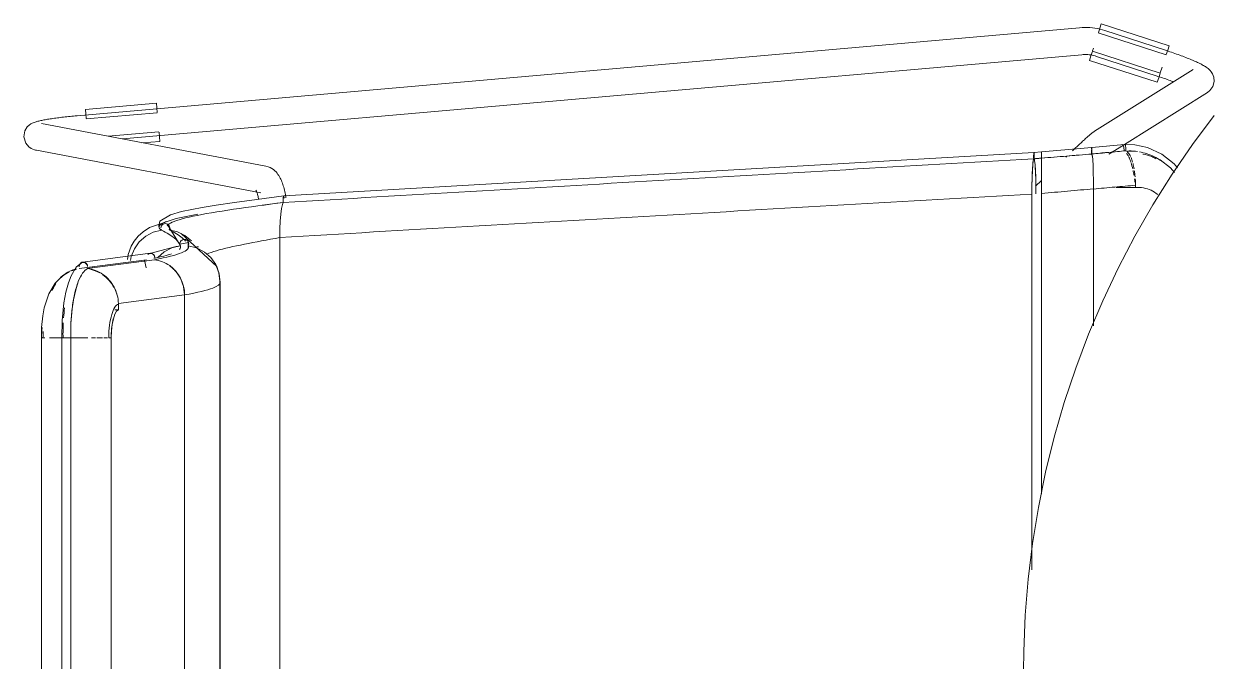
# Model space of a CAD drawing. Header units: millimetres. Extents: x 155927 to 295199, y -4084 to 97293.
# Drawn here: x 226621 to 227148, y 31112 to 31394 of the extents above; entities that cross this region are included whole.
import ezdxf

# ---------------------------------------------------------------- set-up
doc = ezdxf.new("R2010")
doc.units = ezdxf.units.MM
doc.header["$MEASUREMENT"] = 0
doc.layers.add('I-FURN', color=8, linetype='CONTINUOUS', lineweight=9)

msp = doc.modelspace()

# ---------------------------------------------------------------- linework, layer by layer
at = {"layer": 'I-FURN'}
for p, q in [((227097.11, 31391.97), (227097.74, 31393.93)), ((227097.74, 31393.93), (227127.74, 31384.24)), ((227088.05, 31392.21), (226644.73, 31353.26)), ((227088.1, 31392.22), (227088.05, 31392.21)), ((227089.24, 31392.29), (227088.1, 31392.22)), ((227090.38, 31392.32), (227089.24, 31392.29)), ((227091.52, 31392.31), (227090.38, 31392.32)), ((227092.66, 31392.25), (227091.52, 31392.31)), ((227093.8, 31392.14), (227092.66, 31392.25)), ((227094.93, 31391.99), (227093.8, 31392.14)), ((227096.06, 31391.79), (227094.93, 31391.99)), ((227097.17, 31391.55), (227096.06, 31391.79)), ((227096.43, 31389.88), (227126.44, 31380.2)), ((227096.47, 31390), (227097.11, 31391.97)), ((227098.28, 31391.26), (227097.17, 31391.55)), ((227099.37, 31390.93), (227098.28, 31391.26)), ((227126.19, 31382.21), (227099.37, 31390.93)), ((227093.86, 31381.91), (227094.23, 31383.08)), ((227126.64, 31382.07), (227126.19, 31382.21)), ((227127.11, 31382.29), (227126.48, 31380.31)), ((227127.74, 31384.24), (227127.11, 31382.29)), ((226664.75, 31342.98), (227089.1, 31380.26)), ((227089.1, 31380.26), (227089.76, 31380.31)), ((227089.76, 31380.31), (227090.43, 31380.32)), ((227090.43, 31380.32), (227091.09, 31380.32)), ((227091.09, 31380.32), (227091.75, 31380.28)), ((227091.75, 31380.28), (227092.41, 31380.22)), ((227092.41, 31380.22), (227093.06, 31380.13)), ((227092.52, 31377.77), (227093.15, 31379.72)), ((227092.52, 31377.77), (227122.53, 31368.08)), ((227093.06, 31380.13), (227093.72, 31380.02)), ((227093.15, 31379.72), (227093.79, 31381.7)), ((227093.72, 31380.02), (227094.36, 31379.88)), ((227123.83, 31372.13), (227093.83, 31381.81)), ((227094.36, 31379.88), (227095.01, 31379.71)), ((227095.01, 31379.71), (227095.64, 31379.52)), ((227095.64, 31379.52), (227095.66, 31379.52)), ((227095.66, 31379.52), (227122.48, 31370.8)), ((227127.38, 31381.82), (227126.64, 31382.07)), ((227128.12, 31381.58), (227127.38, 31381.82)), ((227128.85, 31381.33), (227128.12, 31381.58)), ((227129.58, 31381.08), (227128.85, 31381.33)), ((227130.3, 31380.82), (227129.58, 31381.08)), ((227131.02, 31380.57), (227130.3, 31380.82)), ((227131.73, 31380.32), (227131.02, 31380.57)), ((227132.42, 31380.06), (227131.73, 31380.32)), ((227133.11, 31379.81), (227132.42, 31380.06)), ((227133.79, 31379.55), (227133.11, 31379.81)), ((227134.46, 31379.3), (227133.79, 31379.55)), ((227135.11, 31379.04), (227134.46, 31379.3)), ((227135.75, 31378.79), (227135.11, 31379.04)), ((227136.38, 31378.54), (227135.75, 31378.79)), ((227136.99, 31378.29), (227136.38, 31378.54)), ((227137.58, 31378.04), (227136.99, 31378.29)), ((227138.16, 31377.8), (227137.58, 31378.04)), ((227138.72, 31377.56), (227138.16, 31377.8)), ((227139.27, 31377.32), (227138.72, 31377.56)), ((227139.79, 31377.08), (227139.27, 31377.32)), ((227140.3, 31376.84), (227139.79, 31377.08)), ((227140.8, 31376.61), (227140.3, 31376.84)), ((227138.34, 31373.73), (227094.76, 31346.42)), ((227123.79, 31372.01), (227123.16, 31370.04)), ((227123.86, 31372.22), (227124.66, 31374.7)), ((227141.27, 31376.38), (227140.8, 31376.61)), ((227141.73, 31376.15), (227141.27, 31376.38)), ((227142.17, 31375.92), (227141.73, 31376.15)), ((227142.59, 31375.69), (227142.17, 31375.92)), ((227143, 31375.46), (227142.59, 31375.69)), ((227143.4, 31375.23), (227143, 31375.46)), ((227143.79, 31374.98), (227143.4, 31375.23)), ((227144.18, 31374.73), (227143.79, 31374.98)), ((227144.57, 31374.45), (227144.18, 31374.73)), ((227144.97, 31374.14), (227144.57, 31374.45)), ((227145.4, 31373.77), (227144.97, 31374.14)), ((227145.86, 31373.31), (227145.4, 31373.77)), ((227146.38, 31372.68), (227145.86, 31373.31)), ((227146.95, 31371.76), (227146.38, 31372.68)), ((227147.47, 31370.38), (227146.95, 31371.76)), ((227122.81, 31370.69), (227122.48, 31370.8)), ((227123.16, 31370.04), (227122.53, 31368.08)), ((227123.5, 31370.47), (227122.81, 31370.69)), ((227124.19, 31370.24), (227123.5, 31370.47)), ((227124.87, 31370), (227124.19, 31370.24)), ((227125.55, 31369.77), (227124.87, 31370)), ((227126.23, 31369.54), (227125.55, 31369.77)), ((227126.89, 31369.3), (227126.23, 31369.54)), ((227127.55, 31369.06), (227126.89, 31369.3)), ((227128.2, 31368.83), (227127.55, 31369.06)), ((227128.83, 31368.59), (227128.2, 31368.83)), ((227129.46, 31368.36), (227128.83, 31368.59)), ((227147.06, 31366.18), (227147.65, 31368.41)), ((227147.65, 31368.41), (227147.47, 31370.38)), ((227107.95, 31340.52), (227144.71, 31363.56)), ((227145.83, 31364.45), (227144.71, 31363.56)), ((227145.83, 31364.45), (227147.06, 31366.18)), ((226648.34, 31356.08), (226679.75, 31358.84)), ((226648.52, 31354.04), (226648.34, 31356.08)), ((226679.75, 31358.84), (226679.93, 31356.8)), ((226679.93, 31356.8), (226680.11, 31354.73)), ((226626.06, 31350.46), (226626.46, 31350.59)), ((226626.46, 31350.59), (226626.85, 31350.7)), ((226626.85, 31350.7), (226627.25, 31350.81)), ((226627.25, 31350.81), (226627.67, 31350.91)), ((226627.67, 31350.91), (226628.09, 31351.01)), ((226628.09, 31351.01), (226628.54, 31351.11)), ((226628.54, 31351.11), (226629, 31351.21)), ((226629, 31351.21), (226629.47, 31351.3)), ((226629.47, 31351.3), (226629.97, 31351.4)), ((226629.97, 31351.4), (226630.48, 31351.49)), ((226630.48, 31351.49), (226631.02, 31351.59)), ((226631.02, 31351.59), (226631.57, 31351.68)), ((226631.57, 31351.68), (226632.14, 31351.77)), ((226632.14, 31351.77), (226632.72, 31351.86)), ((226632.72, 31351.86), (226633.33, 31351.95)), ((226633.33, 31351.95), (226633.94, 31352.05)), ((226633.94, 31352.05), (226634.58, 31352.13)), ((226634.58, 31352.13), (226635.23, 31352.22)), ((226635.23, 31352.22), (226635.89, 31352.31)), ((226635.89, 31352.31), (226636.57, 31352.4)), ((226636.57, 31352.4), (226637.25, 31352.48)), ((226637.25, 31352.48), (226637.95, 31352.57)), ((226637.95, 31352.57), (226638.66, 31352.65)), ((226638.66, 31352.65), (226639.38, 31352.73)), ((226639.38, 31352.73), (226640.11, 31352.81)), ((226640.11, 31352.81), (226640.84, 31352.89)), ((226640.84, 31352.89), (226641.58, 31352.97)), ((226641.58, 31352.97), (226642.32, 31353.04)), ((226642.32, 31353.04), (226643.07, 31353.11)), ((226643.07, 31353.11), (226643.82, 31353.18)), ((226643.82, 31353.18), (226644.57, 31353.25)), ((226644.57, 31353.25), (226644.73, 31353.26)), ((226648.7, 31351.97), (226648.52, 31354.04)), ((226648.71, 31351.85), (226680.12, 31354.61)), ((227147.73, 31353.41), (227138.16, 31340.6)), ((226621.06, 31343.88), (226621.54, 31346.64)), ((226621.54, 31346.64), (226622.58, 31348.3)), ((226622.58, 31348.3), (226623.49, 31349.15)), ((226623.49, 31349.15), (226624.19, 31349.63)), ((226624.19, 31349.63), (226624.75, 31349.93)), ((226624.75, 31349.93), (226625.23, 31350.15)), ((226625.23, 31350.15), (226625.66, 31350.32)), ((226625.66, 31350.32), (226626.06, 31350.46)), ((226728.17, 31330.97), (226628.88, 31349.79)), ((226680.86, 31346.16), (226658.38, 31344.18)), ((226680.87, 31346.04), (226681.06, 31343.97)), ((227093.27, 31345.3), (227093.03, 31345.1)), ((227093.5, 31345.49), (227093.27, 31345.3)), ((227093.72, 31345.67), (227093.5, 31345.49)), ((227093.95, 31345.85), (227093.72, 31345.67)), ((227094.18, 31346.02), (227093.95, 31345.85)), ((227094.43, 31346.21), (227094.18, 31346.02)), ((227094.76, 31346.42), (227094.43, 31346.21)), ((226621.89, 31341.13), (226621.06, 31343.88)), ((226621.89, 31341.13), (226623.21, 31339.55)), ((226673.34, 31341.23), (226681.24, 31341.93)), ((226681.06, 31343.97), (226681.24, 31341.93)), ((227087.37, 31340), (227086.91, 31339.57)), ((227087.81, 31340.41), (227087.37, 31340)), ((227088.25, 31340.81), (227087.81, 31340.41)), ((227088.67, 31341.2), (227088.25, 31340.81)), ((227089.08, 31341.58), (227088.67, 31341.2)), ((227089.49, 31341.95), (227089.08, 31341.58)), ((227089.88, 31342.31), (227089.49, 31341.95)), ((227090.25, 31342.65), (227089.88, 31342.31)), ((227090.62, 31342.98), (227090.25, 31342.65)), ((227090.97, 31343.3), (227090.62, 31342.98)), ((227091.31, 31343.6), (227090.97, 31343.3)), ((227091.63, 31343.89), (227091.31, 31343.6)), ((227091.94, 31344.16), (227091.63, 31343.89)), ((227092.23, 31344.42), (227091.94, 31344.16)), ((227092.51, 31344.66), (227092.23, 31344.42)), ((227092.78, 31344.89), (227092.51, 31344.66)), ((227093.03, 31345.1), (227092.78, 31344.89)), ((227093.49, 31339.17), (227107.98, 31340.59)), ((227101.13, 31336.25), (227107.57, 31340.29)), ((227112.55, 31340.38), (227107.09, 31340.47)), ((227118.2, 31339.17), (227112.55, 31340.38)), ((227138.16, 31340.6), (227129.1, 31327.41)), ((226623.21, 31339.55), (226624.29, 31338.81)), ((226624.29, 31338.81), (226625.1, 31338.43)), ((226625.1, 31338.43), (226625.72, 31338.22)), ((226625.72, 31338.22), (226626.23, 31338.08)), ((226626.23, 31338.08), (226626.65, 31337.99)), ((226626.65, 31337.99), (226725.94, 31319.18)), ((226736.02, 31317.78), (227067.93, 31337.07)), ((227067.83, 31336.14), (227067.82, 31335.69)), ((227067.82, 31335.69), (227067.82, 31335.2)), ((227067.82, 31335.2), (227067.82, 31334.7)), ((227067.82, 31334.7), (227067.83, 31334.23)), ((227067.85, 31336.52), (227067.83, 31336.14)), ((227067.88, 31336.81), (227067.85, 31336.52)), ((227067.9, 31337), (227067.88, 31336.81)), ((227067.93, 31337.07), (227067.9, 31337)), ((227071.29, 31337.34), (227067.93, 31337.07)), ((227067.96, 31337), (227067.93, 31337.07)), ((227067.98, 31336.81), (227067.96, 31337)), ((227068.01, 31336.52), (227067.98, 31336.81)), ((227068.02, 31336.13), (227068.01, 31336.52)), ((227068.04, 31335.68), (227068.02, 31336.13)), ((227068.03, 31334.23), (227068.04, 31334.69)), ((227068.04, 31335.19), (227068.04, 31335.68)), ((227068.04, 31334.69), (227068.04, 31335.19)), ((227071.29, 31337.28), (227071.28, 31337.09)), ((227071.28, 31337.08), (227071.29, 31337.27)), ((227071.28, 31337.09), (227071.28, 31336.79)), ((227071.28, 31336.79), (227071.28, 31337.08)), ((227071.28, 31336.41), (227071.28, 31336.79)), ((227071.28, 31336.79), (227071.28, 31336.41)), ((227071.28, 31335.95), (227071.28, 31336.41)), ((227071.28, 31336.41), (227071.28, 31335.96)), ((227071.28, 31335.96), (227071.28, 31335.47)), ((227071.28, 31335.46), (227071.28, 31335.95)), ((227071.28, 31335.47), (227071.28, 31334.97)), ((227071.28, 31334.97), (227071.28, 31335.46)), ((227071.28, 31334.5), (227071.28, 31334.97)), ((227071.28, 31334.97), (227071.28, 31334.5)), ((227071.29, 31337.34), (227093.49, 31339.17)), ((227071.29, 31337.27), (227071.29, 31337.34)), ((227071.29, 31337.34), (227071.29, 31337.27)), ((227071.29, 31337.28), (227071.29, 31337.34)), ((227071.29, 31337.34), (227071.29, 31337.28)), ((227071.29, 31337.09), (227071.29, 31337.28)), ((227071.29, 31337.27), (227071.29, 31337.09)), ((227071.29, 31337.09), (227071.29, 31336.79)), ((227071.29, 31336.8), (227071.29, 31337.09)), ((227071.3, 31336.41), (227071.29, 31336.8)), ((227071.29, 31336.79), (227071.3, 31336.41)), ((227071.3, 31336.41), (227071.3, 31335.96)), ((227071.3, 31335.96), (227071.3, 31336.41)), ((227071.3, 31335.96), (227071.3, 31335.47)), ((227071.3, 31335.47), (227071.3, 31335.96)), ((227071.3, 31335.47), (227071.3, 31334.97)), ((227071.3, 31334.98), (227071.3, 31335.47)), ((227071.3, 31334.5), (227071.3, 31334.98)), ((227071.3, 31334.97), (227071.3, 31334.5)), ((227082.53, 31335.44), (227082.03, 31334.96)), ((227085.5, 31338.25), (227085.02, 31337.8)), ((227085.98, 31338.7), (227085.5, 31338.25)), ((227086.45, 31339.14), (227085.98, 31338.7)), ((227086.91, 31339.57), (227086.45, 31339.14)), ((227093.4, 31338.25), (227093.39, 31337.79)), ((227093.39, 31337.79), (227093.4, 31338.24)), ((227093.39, 31337.79), (227093.39, 31337.3)), ((227093.39, 31337.3), (227093.39, 31337.79)), ((227093.39, 31337.3), (227093.39, 31336.81)), ((227093.39, 31336.8), (227093.39, 31337.3)), ((227093.39, 31336.81), (227093.4, 31336.33)), ((227093.4, 31336.33), (227093.39, 31336.8)), ((227093.44, 31338.92), (227093.42, 31338.63)), ((227093.42, 31338.62), (227093.44, 31338.92)), ((227093.46, 31339.11), (227093.44, 31338.92)), ((227093.44, 31338.92), (227093.46, 31339.1)), ((227093.49, 31339.17), (227093.46, 31339.11)), ((227093.46, 31339.1), (227093.49, 31339.17)), ((227093.49, 31339.17), (227093.52, 31339.1)), ((227093.52, 31339.1), (227093.49, 31339.17)), ((227093.54, 31338.91), (227093.52, 31339.1)), ((227093.56, 31338.62), (227093.54, 31338.91)), ((227093.54, 31338.91), (227093.56, 31338.61)), ((227093.58, 31338.23), (227093.56, 31338.62)), ((227093.56, 31338.61), (227093.58, 31338.23)), ((227093.59, 31337.78), (227093.58, 31338.23)), ((227093.58, 31338.23), (227093.59, 31337.78)), ((227093.58, 31336.32), (227093.59, 31336.79)), ((227093.59, 31336.79), (227093.58, 31336.32)), ((227093.58, 31336.32), (227093.77, 31335.43)), ((227093.78, 31335.43), (227093.58, 31336.32)), ((227093.59, 31337.29), (227093.59, 31337.78)), ((227093.59, 31337.78), (227093.59, 31337.28)), ((227093.59, 31336.79), (227093.59, 31337.29)), ((227093.59, 31337.28), (227093.59, 31336.79)), ((227093.78, 31335.43), (227093.95, 31333.71)), ((227093.95, 31333.69), (227093.78, 31335.43)), ((227124.51, 31336.27), (227118.2, 31339.17)), ((227123.8, 31333.69), (227120.11, 31335.6)), ((227130.04, 31331.93), (227124.51, 31336.27)), ((226728.17, 31330.97), (226729.16, 31330.71)), ((226729.16, 31330.71), (226730.06, 31330.35)), ((226730.06, 31330.35), (226730.85, 31329.91)), ((226730.85, 31329.91), (226731.53, 31329.43)), ((226731.53, 31329.43), (226732.13, 31328.92)), ((227067.43, 31331.6), (227067.26, 31329.09)), ((227067.62, 31333.34), (227067.43, 31331.6)), ((227067.83, 31334.23), (227067.62, 31333.34)), ((227068.24, 31333.32), (227068.03, 31334.23)), ((227068.43, 31331.57), (227068.24, 31333.32)), ((227068.59, 31329.08), (227068.43, 31331.57)), ((227071.24, 31329.35), (227071.25, 31331.85)), ((227071.25, 31331.85), (227071.24, 31329.35)), ((227071.25, 31331.85), (227071.27, 31333.6)), ((227071.27, 31333.6), (227071.25, 31331.85)), ((227071.3, 31334.5), (227071.31, 31333.61)), ((227071.31, 31333.62), (227071.3, 31334.5)), ((227071.32, 31331.87), (227071.31, 31333.62)), ((227071.31, 31333.61), (227071.32, 31331.87)), ((227071.32, 31331.87), (227071.34, 31329.37)), ((227071.34, 31329.37), (227071.32, 31331.87)), ((227093.95, 31333.7), (227094.1, 31331.26)), ((227094.1, 31331.21), (227093.95, 31333.69)), ((227094.1, 31331.22), (227094.22, 31328.18)), ((227094.22, 31328.12), (227094.1, 31331.21)), ((227128.37, 31330.2), (227123.8, 31333.69)), ((227130.11, 31328.12), (227128.37, 31330.2)), ((227131.44, 31330.18), (227130.04, 31331.93)), ((226732.13, 31328.92), (226732.65, 31328.4)), ((226732.65, 31328.4), (226733.1, 31327.87)), ((226733.1, 31327.87), (226733.5, 31327.33)), ((226733.5, 31327.33), (226733.86, 31326.8)), ((226733.86, 31326.8), (226734.19, 31326.26)), ((226734.19, 31326.26), (226734.48, 31325.72)), ((226734.48, 31325.72), (226734.75, 31325.17)), ((226734.75, 31325.17), (226735, 31324.61)), ((226735, 31324.61), (226735.24, 31324.04)), ((227067.14, 31325.96), (227067.06, 31322.4)), ((227067.26, 31329.09), (227067.14, 31325.96)), ((227068.72, 31325.96), (227068.59, 31329.08)), ((227071.35, 31324.68), (227068.68, 31322.1)), ((227068.8, 31322.41), (227068.72, 31325.96)), ((227071.23, 31322.67), (227071.23, 31326.23)), ((227071.23, 31326.23), (227071.23, 31322.67)), ((227071.34, 31326.23), (227071.34, 31329.37)), ((227071.34, 31329.36), (227071.34, 31326.23)), ((227071.34, 31326.23), (227071.35, 31322.67)), ((227071.35, 31322.67), (227071.34, 31326.23)), ((227094.22, 31328.12), (227094.29, 31324.68)), ((227094.29, 31324.68), (227094.22, 31328.12)), ((227094.32, 31320.82), (227094.29, 31324.58)), ((227094.29, 31324.58), (227094.32, 31320.94)), ((227129.1, 31327.41), (227120.58, 31313.86)), ((226723.71, 31320.4), (226723.73, 31320.38)), ((226723.73, 31320.38), (226723.77, 31320.3)), ((226723.77, 31320.3), (226723.82, 31320.22)), ((226723.82, 31320.22), (226723.89, 31320.06)), ((226723.89, 31320.06), (226723.98, 31319.87)), ((226723.98, 31319.87), (226724.07, 31319.64)), ((226724.07, 31319.64), (226724.17, 31319.37)), ((226724.17, 31319.37), (226724.28, 31319.06)), ((226724.28, 31319.06), (226724.39, 31318.73)), ((226735.24, 31324.04), (226735.46, 31323.46)), ((226735.46, 31323.46), (226735.66, 31322.87)), ((226735.66, 31322.87), (226735.86, 31322.26)), ((226735.86, 31322.26), (226736.04, 31321.65)), ((226736.04, 31321.65), (226736.21, 31321.02)), ((226736.21, 31321.02), (226736.37, 31320.37)), ((226736.37, 31320.37), (226736.53, 31319.72)), ((226736.53, 31319.72), (226736.67, 31319.05)), ((226736.67, 31319.05), (226736.8, 31318.37)), ((227067.06, 31322.4), (227067.04, 31318.61)), ((227068.82, 31318.72), (227068.8, 31322.41)), ((227071.35, 31322.67), (227071.35, 31318.88)), ((227071.35, 31318.88), (227071.35, 31322.67)), ((227071.35, 31318.88), (227071.35, 31186.05)), ((227071.35, 31186.05), (227071.35, 31318.88)), ((227094.32, 31260.27), (227094.32, 31320.82)), ((227094.32, 31320.82), (227094.32, 31260.27)), ((227114.11, 31321.53), (227104.36, 31321.53)), ((227112.87, 31322.52), (227112.87, 31321.47)), ((226706.22, 31313.69), (226699.9, 31312.65)), ((226714.23, 31314.87), (226706.22, 31313.69)), ((226724.16, 31316.22), (226714.23, 31314.87)), ((226736.02, 31317.78), (226724.16, 31316.22)), ((226724.39, 31318.73), (226724.5, 31318.36)), ((226724.5, 31318.36), (226724.6, 31317.97)), ((226724.6, 31317.97), (226724.71, 31317.55)), ((226724.71, 31317.55), (226724.81, 31317.1)), ((226724.81, 31317.1), (226724.91, 31316.63)), ((226724.91, 31316.63), (226725.01, 31316.14)), ((226735.43, 31314.01), (226735.06, 31312.26)), ((226735.07, 31312.27), (226735.43, 31314.01)), ((226735.43, 31314.01), (226735.83, 31314.91)), ((226735.83, 31314.91), (226735.43, 31314.01)), ((226735.81, 31315.88), (226735.82, 31316.38)), ((226735.82, 31316.37), (226735.81, 31315.88)), ((226735.81, 31315.88), (226735.81, 31315.38)), ((226735.81, 31315.39), (226735.81, 31315.88)), ((226735.83, 31314.91), (226735.81, 31315.39)), ((226735.81, 31315.38), (226735.83, 31314.91)), ((226735.84, 31316.83), (226735.82, 31316.37)), ((226735.82, 31316.38), (226735.84, 31316.83)), ((226735.84, 31316.83), (226735.87, 31317.22)), ((226735.87, 31317.21), (226735.84, 31316.83)), ((226735.87, 31317.22), (226735.92, 31317.52)), ((226735.92, 31317.51), (226735.87, 31317.21)), ((226736.07, 31317.71), (226736.02, 31317.78)), ((226736.02, 31317.78), (226736.07, 31317.72)), ((226736.12, 31317.54), (226736.17, 31317.24)), ((226736.17, 31317.24), (226736.12, 31317.53)), ((226736.2, 31316.86), (226736.17, 31317.24)), ((226736.17, 31317.24), (226736.2, 31316.86)), ((226736.8, 31318.37), (226736.93, 31317.68)), ((226736.93, 31317.68), (226737.04, 31316.97)), ((227067.04, 31318.61), (227067.04, 31152.34)), ((227067.04, 31152.34), (227067.04, 31318.61)), ((227120.58, 31313.86), (227112.61, 31299.99)), ((226685.88, 31309.44), (226681.25, 31306.67)), ((226690.88, 31310.85), (226685.88, 31309.44)), ((226698.11, 31309.67), (226688.44, 31307.77)), ((226699.9, 31312.65), (226690.88, 31310.85)), ((226734.75, 31309.77), (226734.51, 31306.67)), ((226734.52, 31306.71), (226734.75, 31309.77)), ((226734.75, 31309.8), (226735.06, 31312.26)), ((226735.06, 31312.26), (226734.75, 31309.77)), ((226676.73, 31303.78), (226673.9, 31301.97)), ((226688.44, 31307.77), (226676.73, 31303.78)), ((226681.25, 31306.67), (226680.72, 31304.49)), ((226680.72, 31304.49), (226681.01, 31303.57)), ((226681.73, 31303.63), (226681.8, 31304.13)), ((226681.8, 31304.13), (226681.73, 31303.63)), ((226681.94, 31302.66), (226681.77, 31303.14)), ((226681.77, 31303.14), (226681.93, 31302.66)), ((226681.8, 31304.13), (226682, 31304.58)), ((226682, 31304.58), (226681.8, 31304.13)), ((226682, 31304.58), (226682.3, 31304.97)), ((226682.3, 31304.97), (226682, 31304.58)), ((226682.3, 31304.97), (226682.7, 31305.27)), ((226682.7, 31305.27), (226682.3, 31304.97)), ((226683.15, 31305.47), (226682.7, 31305.27)), ((226682.7, 31305.27), (226683.15, 31305.46)), ((226683.15, 31305.46), (226683.64, 31305.54)), ((226683.64, 31305.54), (226683.15, 31305.47)), ((226683.64, 31305.54), (226684.12, 31305.48)), ((226684.12, 31305.48), (226683.64, 31305.54)), ((226684.12, 31305.48), (226684.58, 31305.3)), ((226684.58, 31305.3), (226684.12, 31305.48)), ((226684.49, 31305.34), (226690.2, 31295.95)), ((226684.58, 31305.3), (226684.98, 31305.01)), ((226684.99, 31305.01), (226684.58, 31305.3)), ((226684.98, 31305.01), (226685.3, 31304.63)), ((226685.3, 31304.63), (226684.99, 31305.01)), ((226685.3, 31304.63), (226685.51, 31304.18)), ((226685.51, 31304.18), (226685.3, 31304.63)), ((226685.57, 31303.19), (226685.42, 31302.72)), ((226685.42, 31302.72), (226685.57, 31303.19)), ((226685.51, 31304.18), (226685.6, 31303.69)), ((226685.6, 31303.69), (226685.51, 31304.18)), ((226685.6, 31303.69), (226685.57, 31303.19)), ((226685.57, 31303.19), (226685.6, 31303.69)), ((226734.3, 31299.44), (226734.36, 31303.13)), ((226734.36, 31303.13), (226734.3, 31299.36)), ((226734.36, 31303.19), (226734.52, 31306.71)), ((226734.51, 31306.67), (226734.36, 31303.13)), ((226671.66, 31299.97), (226669.88, 31297.8)), ((226673.9, 31301.97), (226671.66, 31299.97)), ((226674.98, 31300.02), (226672.16, 31297.54)), ((226678.3, 31301.76), (226674.98, 31300.02)), ((226681.93, 31302.66), (226678.3, 31301.76)), ((226685.42, 31302.72), (226689.03, 31301.92)), ((226689.04, 31301.93), (226685.42, 31302.72)), ((226689.03, 31301.92), (226692.36, 31300.28)), ((226692.36, 31300.29), (226689.04, 31301.93)), ((226690.39, 31297.61), (226690.7, 31298)), ((226690.7, 31298), (226690.39, 31297.62)), ((226690.69, 31301.23), (226706.38, 31286.63)), ((226690.7, 31298), (226691.11, 31298.29)), ((226691.1, 31298.29), (226690.7, 31298)), ((226691.57, 31298.48), (226691.1, 31298.29)), ((226691.11, 31298.29), (226691.57, 31298.48)), ((226692.06, 31298.55), (226691.57, 31298.48)), ((226691.57, 31298.48), (226692.06, 31298.54)), ((226692.55, 31298.48), (226692.06, 31298.55)), ((226692.06, 31298.54), (226692.55, 31298.48)), ((226695.19, 31297.89), (226692.36, 31300.29)), ((226692.36, 31300.28), (226695.2, 31297.89)), ((226692.55, 31298.48), (226693.01, 31298.29)), ((226693.01, 31298.29), (226692.55, 31298.48)), ((226693.01, 31298.29), (226693.41, 31298)), ((226693.41, 31298), (226693.01, 31298.29)), ((226693.41, 31298), (226693.72, 31297.61)), ((226693.73, 31297.62), (226693.41, 31298)), ((226734.3, 31299.36), (226734.3, 30915.96)), ((226734.3, 30915.96), (226734.3, 31299.36)), ((227112.61, 31299.99), (227105.2, 31285.81)), ((226668.54, 31295.53), (226667.25, 31291.93)), ((226669.88, 31297.8), (226668.54, 31295.53)), ((226669.98, 31294.46), (226668.58, 31290.94)), ((226672.16, 31297.54), (226669.98, 31294.46)), ((226676.84, 31292.38), (226688.46, 31295.35)), ((226683.19, 31293.06), (226680.32, 31290.55)), ((226686.59, 31294.81), (226683.19, 31293.06)), ((226690.3, 31295.71), (226686.59, 31294.81)), ((226688.46, 31295.35), (226690.32, 31295.67)), ((226693.91, 31297.22), (226690.02, 31296.38)), ((226690.18, 31297.17), (226690.1, 31296.67)), ((226690.1, 31296.67), (226690.19, 31297.16)), ((226690.14, 31296.17), (226690.1, 31296.67)), ((226690.1, 31296.67), (226690.14, 31296.18)), ((226690.14, 31296.18), (226690.3, 31295.71)), ((226690.31, 31295.7), (226690.14, 31296.17)), ((226690.39, 31297.62), (226690.18, 31297.17)), ((226690.19, 31297.16), (226690.39, 31297.61)), ((226693.72, 31297.61), (226693.93, 31297.16)), ((226693.93, 31297.17), (226693.73, 31297.62)), ((226693.78, 31297.52), (226693.83, 31294.64)), ((226693.97, 31296.17), (226693.81, 31295.7)), ((226693.81, 31295.71), (226693.97, 31296.18)), ((226697.52, 31294.81), (226693.81, 31295.71)), ((226694.01, 31296.67), (226693.93, 31297.17)), ((226693.93, 31297.16), (226694.01, 31296.67)), ((226694.01, 31296.67), (226693.97, 31296.17)), ((226693.97, 31296.18), (226694.01, 31296.67)), ((226697.52, 31294.81), (226700.91, 31293.06)), ((226700.92, 31293.06), (226697.52, 31294.81)), ((226703.79, 31290.55), (226701.05, 31292.97)), ((226701.05, 31292.96), (226703.79, 31290.55)), ((226646.64, 31288.18), (226644.26, 31286.29)), ((226645.58, 31285.7), (226675.28, 31289.55)), ((226647.14, 31288.54), (226676.92, 31292.4)), ((226678.83, 31289.57), (226649.12, 31285.72)), ((226667.25, 31291.93), (226666.95, 31289.67)), ((226668.58, 31290.94), (226668.21, 31289.2)), ((226668.22, 31289.2), (226668.59, 31290.94)), ((226674.5, 31289.42), (226675.19, 31285.93)), ((226676.24, 31292.16), (226675.86, 31291.86)), ((226676.68, 31292.34), (226676.24, 31292.16)), ((226677.15, 31292.41), (226676.68, 31292.34)), ((226677.62, 31292.34), (226677.15, 31292.41)), ((226678.06, 31292.15), (226677.62, 31292.34)), ((226678.45, 31291.86), (226678.06, 31292.15)), ((226678.75, 31291.48), (226678.45, 31291.86)), ((226678.94, 31291.02), (226678.75, 31291.48)), ((226679.02, 31290.53), (226678.94, 31291.02)), ((226678.98, 31290.04), (226679.02, 31290.53)), ((226703.79, 31290.55), (226705.96, 31287.41)), ((226705.96, 31287.42), (226703.79, 31290.55)), ((226705.79, 31287.73), (226707.51, 31283.27)), ((226707.33, 31283.85), (226705.96, 31287.42)), ((226705.96, 31287.41), (226707.32, 31283.84)), ((226638.88, 31282.83), (226636.81, 31281.16)), ((226641.15, 31284.16), (226638.88, 31282.83)), ((226641.96, 31282.46), (226640.77, 31279.29)), ((226644.26, 31286.29), (226641.96, 31282.46)), ((226651.55, 31286.47), (226649.11, 31286.16)), ((226688.33, 31284.45), (226685.59, 31286.94)), ((226690.41, 31281.34), (226688.33, 31284.45)), ((226706.38, 31286.63), (226707.09, 31284.71)), ((226707.32, 31283.84), (226707.8, 31280.06)), ((226707.8, 31280.06), (226707.33, 31283.85)), ((226707.51, 31283.27), (226707.95, 31279.52)), ((227105.2, 31285.81), (227098.36, 31271.35)), ((226634.98, 31279.18), (226632.11, 31274.46)), ((226636.81, 31281.16), (226634.98, 31279.18)), ((226640.77, 31279.29), (226639.69, 31275.25)), ((226645.1, 31279.76), (226644.01, 31276.32)), ((226691.73, 31277.79), (226690.41, 31281.34)), ((226692.2, 31274.02), (226691.73, 31277.79)), ((226707.8, 31280.06), (226707.8, 30935.27)), ((226707.8, 30935.27), (226707.8, 31280.06)), ((226707.95, 31240.61), (226707.95, 31279.52)), ((226632.11, 31274.46), (226630.09, 31268.31)), ((226639.69, 31275.25), (226638.82, 31270.54)), ((226643.04, 31271.89), (226642.45, 31267.88)), ((226644.01, 31276.32), (226643.04, 31271.89)), ((226662.92, 31270.16), (226692.2, 31274.02)), ((226692.2, 31274.02), (226692.2, 30941.31)), ((226692.2, 30941.31), (226692.2, 31274.02)), ((226630.09, 31268.31), (226629.44, 31264.82)), ((226638.82, 31270.54), (226638.02, 31262.65)), ((226642.45, 31267.88), (226641.91, 31261.31)), ((226662.99, 31267.44), (226661.33, 31267.44)), ((226661.34, 31265.45), (226662.13, 31266.8)), ((226662.13, 31266.8), (226662.99, 31267.44)), ((226662.99, 31267.44), (226662.92, 31270.16)), ((227098.36, 31271.35), (227092.11, 31256.62)), ((226629.44, 31264.82), (226628.92, 31259.61)), ((226638.02, 31262.65), (226637.87, 31255.09)), ((226641.91, 31261.31), (226641.83, 31255.09)), ((226659.84, 31258.13), (226660.16, 31260.98)), ((226660.16, 31260.98), (226660.67, 31263.47)), ((226660.67, 31263.47), (226661.34, 31265.45)), ((226628.92, 31259.61), (226628.84, 31255.09)), ((226659.74, 31255.09), (226659.84, 31258.13)), ((227092.11, 31256.62), (227086.45, 31241.66)), ((226628.83, 31255.09), (226628.83, 30960.24)), ((226629.01, 31255.09), (226628.84, 31255.09)), ((226628.85, 31255.09), (226630.33, 31255.09)), ((226632.36, 31255.09), (226634.93, 31255.09)), ((226638.12, 31255.09), (226635.09, 31255.09)), ((226635.1, 31255.09), (226638.12, 31255.09)), ((226637.87, 31255.09), (226637.87, 30960.24)), ((226637.87, 31255.09), (226641.72, 31255.09)), ((226637.94, 31255.09), (226637.87, 31255.09)), ((226638.14, 31255.09), (226637.94, 31255.09)), ((226638.44, 31255.09), (226638.14, 31255.09)), ((226638.83, 31255.09), (226638.44, 31255.09)), ((226639.29, 31255.09), (226638.83, 31255.09)), ((226639.78, 31255.09), (226639.29, 31255.09)), ((226640.28, 31255.09), (226639.78, 31255.09)), ((226640.75, 31255.09), (226640.28, 31255.09)), ((226641.17, 31255.09), (226640.75, 31255.09)), ((226641.5, 31255.09), (226641.17, 31255.09)), ((226641.72, 31255.09), (226641.5, 31255.09)), ((226645.81, 31255.09), (226641.81, 31255.09)), ((226641.81, 31255.09), (226645.62, 31255.09)), ((226641.83, 30960.24), (226641.83, 31255.09)), ((226645.81, 31255.09), (226649.37, 31255.09)), ((226651, 31255.09), (226652.84, 31255.09)), ((226653.36, 31255.09), (226655.82, 31255.09)), ((226656.41, 31255.09), (226658.15, 31255.09)), ((226659.68, 31255.09), (226659.68, 30960.24)), ((226659.74, 30960.24), (226659.74, 31255.09)), ((226707.95, 30935.81), (226707.95, 31240.61)), ((227086.45, 31241.66), (227081.39, 31226.48)), ((227081.39, 31226.48), (227076.95, 31211.11)), ((227076.95, 31211.11), (227073.12, 31195.58)), ((227073.12, 31195.58), (227069.92, 31179.9)), ((227069.92, 31179.9), (227067.34, 31164.11)), ((227067.34, 31164.11), (227065.4, 31148.23)), ((227065.4, 31148.23), (227064.1, 31132.28)), ((227064.1, 31132.28), (227063.43, 31116.3)), ((227063.43, 31116.3), (227063.34, 31107.66))]:
    msp.add_line(p, q, dxfattribs=at)
for centre, major_axis, ratio, start_param, end_param in [((226677.15, 31290.45), (0, -1.96), 0.955139, 1.359855, 3.903556), ((226677.13, 31273.89), (0, -15.78), 0.955139, 2.787556, 3.029056), ((226677.13, 31273.89), (0, -15.78), 0.955139, 2.545839, 2.787386), ((226677.13, 31273.89), (0, -15.78), 0.955139, 1.579038, 2.545717), ((226633.11, 31255.09), (0, -12.4), 0.287441, 4.492176, 4.712389), ((226644.58, 31255.09), (15.75, 0), 0.000004, 0.290246, 0.472486)]:
    msp.add_ellipse(centre, major_axis=major_axis, ratio=ratio, start_param=start_param, end_param=end_param, dxfattribs=at)
for points, knots in [([(227107.8, 31337.65), (227107.81, 31337.88), (227107.81, 31338.36), (227107.72, 31339.12), (227107.57, 31339.78), (227107.39, 31340.21), (227107.28, 31340.37), (227107.23, 31340.41)], [-1, -1, -1, -1, -0.90625, -0.8125, -0.71875, -0.625, -0.5625, -0.5625, -0.5625, -0.5625]), ([(227108.13, 31340.54), (227108.15, 31340.53), (227108.2, 31340.48), (227108.28, 31340.37), (227108.37, 31340.18), (227108.48, 31339.86), (227108.55, 31339.47), (227108.58, 31339.11), (227108.6, 31338.74), (227108.6, 31338.29), (227108.56, 31337.93), (227108.54, 31337.76)], [0.5555556, 0.5555556, 0.5555556, 0.5555556, 0.5833333, 0.6180556, 0.6527778, 0.7222222, 0.7916667, 0.8263889, 0.8611111, 0.9305556, 1, 1, 1, 1]), ([(227067.83, 31334.23), (227067.82, 31334.46), (227067.82, 31334.95), (227067.82, 31335.58), (227067.83, 31336.04), (227067.85, 31336.46), (227067.88, 31336.91), (227067.91, 31337.07), (227067.93, 31337.07)], [-1, -1, -1, -1, -0.90625, -0.8125, -0.765625, -0.71875, -0.625, -0.501507, -0.501507, -0.501507, -0.501507]), ([(227067.93, 31337.07), (227067.95, 31337.07), (227067.98, 31336.93), (227068.01, 31336.54), (227068.03, 31336.15), (227068.04, 31335.69), (227068.04, 31335.19), (227068.04, 31334.69), (227068.03, 31334.38), (227068.03, 31334.23)], [-0.5, -0.5, -0.5, -0.5, -0.375, -0.3125, -0.25, -0.1875, -0.125, -0.0625, 0, 0, 0, 0]), ([(227087.29, 31335.82), (227085.64, 31335.69), (227080.31, 31335.25), (227074.97, 31334.8), (227071.28, 31334.5)], [0.2766114, 0.2766114, 0.2766114, 0.2766114, 0.5, 1, 1, 1, 1]), ([(227108.54, 31337.76), (227108.93, 31337.61), (227109.68, 31337.05), (227110.37, 31335.92), (227110.69, 31335.24)], [0, 0, 0, 0, 0.1666667, 0.3309695, 0.3309695, 0.3309695, 0.3309695]), ([(227114.59, 31337.28), (227116.89, 31336.85), (227120.16, 31335.82), (227123.07, 31334.09), (227123.94, 31333.5)], [0.1634809, 0.1634809, 0.1634809, 0.1634809, 0.3333333, 0.408557, 0.408557, 0.408557, 0.408557]), ([(227121.88, 31334.23), (227121.29, 31334.56), (227119.44, 31335.59), (227117.46, 31336.08), (227116.09, 31336.31)], [0.6175454, 0.6175454, 0.6175454, 0.6175454, 0.6666667, 0.7702374, 0.7702374, 0.7702374, 0.7702374]), ([(227067.04, 31318.61), (227067.04, 31319.89), (227067.05, 31322.44), (227067.13, 31326.04), (227067.26, 31329.21), (227067.48, 31332.57), (227067.69, 31333.96), (227067.83, 31334.23)], [-1, -1, -1, -1, -0.833333, -0.666667, -0.5, -0.333333, 0, 0, 0, 0]), ([(227068.03, 31334.23), (227068.17, 31333.94), (227068.38, 31332.54), (227068.6, 31329.19), (227068.73, 31326.04), (227068.8, 31322.48), (227068.82, 31319.97), (227068.82, 31318.72)], [-1, -1, -1, -1, -0.6666667, -0.5, -0.3333333, -0.1666667, -0.003964, -0.003964, -0.003964, -0.003964]), ([(227112.87, 31321.47), (227115.26, 31321.69), (227118.86, 31321.06), (227121.86, 31319.13), (227122.76, 31318.36)], [0, 0, 0, 0, 0.3333333, 0.5, 0.5, 0.5, 0.5]), ([(226684.54, 31304.55), (226684.73, 31304.95), (226686.33, 31306.37), (226694.63, 31308.81), (226713.07, 31311.86), (226728.28, 31313.9), (226735.83, 31314.91)], [0.1500589, 0.1500589, 0.1500589, 0.1500589, 0.25, 0.5, 0.75, 1, 1, 1, 1]), ([(226681.93, 31302.66), (226680.38, 31303.69), (226680.6, 31304.95), (226683.51, 31306.2), (226684.14, 31306.44)], [0, 0, 0, 0, 0.25, 0.3070827, 0.3070827, 0.3070827, 0.3070827]), ([(226690.02, 31296.38), (226689.55, 31297.32), (226687.76, 31299.41), (226684.33, 31301.51), (226681.94, 31302.66)], [0.0974617, 0.0974617, 0.0974617, 0.0974617, 0.5, 1, 1, 1, 1]), ([(226692.55, 31297.84), (226692.16, 31298.29), (226690.48, 31299.92), (226687.83, 31301.55), (226685.42, 31302.72)], [0.3036932, 0.3036932, 0.3036932, 0.3036932, 0.5, 1, 1, 1, 1]), ([(226702.03, 31292.06), (226703.18, 31292.55), (226707.42, 31294.01), (226718.13, 31296.44), (226728.91, 31298.39), (226734.3, 31299.36)], [0.375, 0.375, 0.375, 0.375, 0.5, 0.75, 1, 1, 1, 1]), ([(226649.3, 31286.58), (226649.3, 31286.72), (226649.27, 31286.94), (226649.19, 31287.23), (226649.08, 31287.5), (226648.88, 31287.82), (226648.58, 31288.14), (226648.21, 31288.37), (226647.85, 31288.51), (226647.54, 31288.55), (226647.26, 31288.56), (226647, 31288.52), (226646.75, 31288.45), (226646.51, 31288.34), (226646.21, 31288.15), (226645.9, 31287.82), (226645.68, 31287.42), (226645.58, 31287.07), (226645.55, 31286.81), (226645.53, 31286.65), (226645.53, 31286.58)], [0.1111111, 0.1111111, 0.1111111, 0.1111111, 0.1666667, 0.1944444, 0.2222222, 0.2777778, 0.3333333, 0.3888889, 0.4444444, 0.4791667, 0.5138889, 0.5486111, 0.5833333, 0.6180556, 0.6527778, 0.7222222, 0.7916667, 0.8263889, 0.8611111, 0.8888889, 0.8888889, 0.8888889, 0.8888889]), ([(226645.56, 31286.48), (226645.56, 31286.65), (226645.6, 31286.94), (226645.74, 31287.32), (226646, 31287.74), (226646.52, 31288.19), (226647.38, 31288.44), (226648.18, 31288.21), (226648.71, 31287.82), (226649.02, 31287.44), (226649.17, 31287.13), (226649.21, 31286.97)], [-0.875, -0.875, -0.875, -0.875, -0.8125, -0.765625, -0.71875, -0.625, -0.5, -0.375, -0.3125, -0.25, -0.1875, -0.1875, -0.1875, -0.1875]), ([(226644.38, 31285.49), (226643.64, 31285.33), (226641.76, 31284.77), (226638.93, 31283.22), (226637.1, 31281.55), (226636.33, 31280.59)], [0.0634811, 0.0634811, 0.0634811, 0.0634811, 0.1666667, 0.3333333, 0.5, 0.5, 0.5, 0.5]), ([(226656, 31282.89), (226658.06, 31281.45), (226660.56, 31278.51), (226662.13, 31274.94), (226662.37, 31273.69)], [-0.6666667, -0.6666667, -0.6666667, -0.6666667, -0.3333333, -0.1666667, -0.1666667, -0.1666667, -0.1666667]), ([(226635.16, 31278.99), (226634.85, 31278.5), (226634.32, 31277.51), (226633.83, 31276.48), (226633.63, 31275.97)], [0.5890393, 0.5890393, 0.5890393, 0.5890393, 0.6666667, 0.739481, 0.739481, 0.739481, 0.739481]), ([(226641.81, 31255.09), (226641.76, 31257.44), (226641.83, 31262.09), (226642.47, 31268.93), (226643.56, 31275.04), (226644.57, 31278.26), (226645.1, 31279.75)], [0.0000052, 0.0000052, 0.0000052, 0.0000052, 0.1666667, 0.3333333, 0.5, 0.6602535, 0.6602535, 0.6602535, 0.6602535]), ([(226692.2, 31274.02), (226697.93, 31275.02), (226705.57, 31276.86), (226707.95, 31278.69), (226707.95, 31279.52)], [0, 0, 0, 0, 0.5, 0.9107153, 0.9107153, 0.9107153, 0.9107153])]:
    msp.add_open_spline(points, degree=3, knots=knots, dxfattribs=at)
for points in [[(227093.58, 31336.32), (227089.87, 31336.01), (227082.45, 31335.41), (227075.01, 31334.81), (227071.3, 31334.5)], [(227093.58, 31336.32), (227096.11, 31336.56), (227101.14, 31337.04), (227106.09, 31337.52), (227108.54, 31337.76)], [(227093.58, 31336.35), (227095.89, 31336.58), (227098.21, 31336.81), (227100.48, 31337.04)], [(227109.85, 31335.17), (227109.54, 31335.81), (227109.22, 31336.2), (227108.9, 31336.53)], [(227112.05, 31337.53), (227111.16, 31337.64), (227110.26, 31337.65), (227109.36, 31337.65)], [(227110.81, 31332.75), (227110.54, 31333.56), (227110.26, 31334.37), (227109.96, 31334.93)], [(227110.07, 31337.72), (227111.33, 31337.71), (227112.59, 31337.61), (227113.83, 31337.43)], [(227110.9, 31334.76), (227111.15, 31334.17), (227111.39, 31333.51), (227111.59, 31332.77)], [(227067.83, 31334.23), (227012.43, 31331.01), (226901.66, 31324.57), (226791.07, 31318.13), (226735.83, 31314.91)], [(227067.83, 31334.23), (227068.41, 31334.28), (227069.56, 31334.37), (227070.72, 31334.46), (227071.3, 31334.5)], [(227068.03, 31334.23), (227068.57, 31334.27), (227069.66, 31334.36), (227070.74, 31334.45), (227071.28, 31334.5)], [(227111.66, 31329.71), (227111.44, 31330.63), (227111.21, 31331.57), (227110.96, 31332.42)], [(227111.77, 31332.1), (227111.96, 31331.36), (227112.12, 31330.56), (227112.27, 31329.72)], [(227112.19, 31327.04), (227112.07, 31327.73), (227111.94, 31328.38), (227111.8, 31329.05)], [(227112.4, 31328.87), (227112.53, 31328.02), (227112.64, 31327.15), (227112.7, 31326.24)], [(227112.64, 31323.93), (227112.58, 31324.41), (227112.52, 31324.88), (227112.45, 31325.34)], [(227112.77, 31325.3), (227112.83, 31324.39), (227112.86, 31323.47), (227112.87, 31322.52)], [(227071.35, 31318.88), (227075.18, 31319.22), (227079.02, 31319.57), (227082.84, 31319.91)], [(227082.84, 31319.91), (227086.67, 31320.25), (227090.5, 31320.6), (227094.32, 31320.94)], [(227094.32, 31320.82), (227097.45, 31321.13), (227103.7, 31321.72), (227109.84, 31322.26), (227112.87, 31322.52)], [(227112.87, 31321.47), (227113.37, 31321.52), (227113.88, 31321.54), (227114.39, 31321.52)], [(226726.47, 31313.71), (226729.56, 31314.11), (226732.69, 31314.5), (226735.82, 31314.9)], [(226900.54, 31309.03), (226956.01, 31312.22), (227011.51, 31315.42), (227067.04, 31318.61)], [(226734.3, 31299.44), (226789.66, 31302.64), (226845.08, 31305.83), (226900.54, 31309.03)], [(226678.83, 31289.57), (226684.33, 31290.59), (226692.39, 31292.64), (226694.36, 31294.68), (226693.81, 31295.7)], [(226689.88, 31294.07), (226690.45, 31294.62), (226690.6, 31295.16), (226690.31, 31295.7)], [(226696.87, 31295.15), (226697.33, 31295.2), (226697.8, 31295.26), (226698.27, 31295.31)], [(226678.62, 31290.19), (226681.74, 31290.85), (226684.66, 31291.51), (226686.38, 31292.17)], [(226642.25, 31284.64), (226642.9, 31284.89), (226643.58, 31285.05), (226644.26, 31285.2)], [(226645.17, 31279.93), (226645.74, 31281.39), (226647, 31283.86), (226648.41, 31285.17), (226649.13, 31285.52)], [(226662.92, 31270.16), (226662.89, 31271.45), (226662.53, 31273.95), (226661.11, 31277.55), (226658.92, 31280.7), (226656.08, 31283.23), (226652.74, 31284.99), (226650.37, 31285.57), (226649.12, 31285.72)], [(226650.64, 31285.26), (226652.03, 31284.95), (226653.4, 31284.45), (226654.65, 31283.75)], [(226707.95, 31279.52), (226707.95, 31279.7), (226707.9, 31279.88), (226707.8, 31280.06)], [(226638.65, 31263.9), (226638.76, 31265.37), (226638.9, 31266.83), (226639.08, 31268.24)], [(226658.61, 31255.09), (226658.64, 31256.98), (226658.9, 31260.72), (226659.86, 31265.52), (226661.26, 31268.84), (226662.36, 31269.78), (226662.91, 31269.91)], [(226638.41, 31255.09), (226638.37, 31257.31), (226638.4, 31259.51), (226638.51, 31261.69)], [(226660.62, 31263.47), (226660.08, 31261.41), (226659.79, 31258.7), (226659.7, 31255.93)], [(226628.93, 31255.09), (226628.92, 31256.67), (226629, 31258.17), (226629.13, 31259.6)]]:
    msp.add_open_spline(points, degree=3, dxfattribs=at)

doc.saveas('drawing.dxf')
